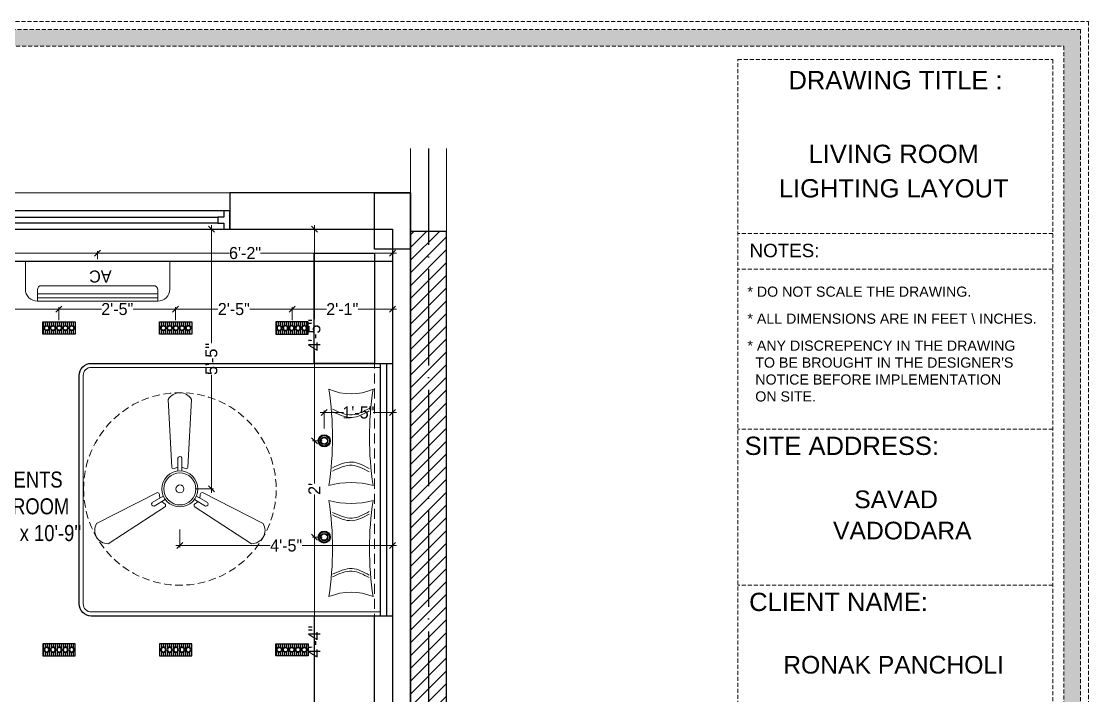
# Model space of a CAD drawing. Header units: millimetres. Extents: x 35877 to 3066687, y -650199 to -40525.
# Drawn here: x 148731.1 to 148997.2, y -181028.9 to -180860.7 of the extents above; entities that cross this region are included whole.
import ezdxf
from ezdxf.enums import TextEntityAlignment as Align

# ---------------------------------------------------------------- set-up
doc = ezdxf.new("R2010")
doc.units = ezdxf.units.MM
doc.header["$MEASUREMENT"] = 0
doc.header["$PDMODE"] = 35
for name, pattern in [('ACAD_ISO04W100', [30, 24, -3, 0, -3]), ('DASHED', [0.75, 0.5, -0.25]), ('DASHED2', [0.375, 0.25, -0.125]), ('DASHEDX2', [1.5, 1, -0.5])]:
    doc.linetypes.add(name, pattern=pattern)
doc.layers.get('Defpoints').update_dxf_attribs({"color": 220})
for name, color, linetype, lineweight in [('COLUMN', 1, 'Continuous', 30), ('dim05', 1, 'Continuous', 13), ('Dimension', 10, 'DASHEDX2', 20), ('el', 7, 'Continuous', 20), ('Electrical', 84, 'Continuous', 30), ('FIRST FLOOR ( TEXT )', 7, 'Continuous', 9), ('FURNITURE', 32, 'Continuous', 9), ('furniture dimensions', 1, 'DASHED', 0), ('GROUND FLOOR', 7, 'Continuous', 9), ('GROUND FLOOR  ( HATCH )', 251, 'Continuous', 9), ('GROUND FLOOR  ( PLINE )', 251, 'Continuous', 30), ('Labelling', 1, 'Continuous', 25), ('NAME PLATE', 7, 'Continuous', 25), ('Text', 7, 'Continuous', 15), ('wall', 7, 'Continuous', 30), ('X_PLOT', 1, 'Continuous', 9)]:
    doc.layers.add(name, color=color, linetype=linetype, lineweight=lineweight)
doc.layers.add('XX~SLAB ( PLINE )', color=251, linetype='Continuous', plot=False)
doc.styles.add('Arial', font='arial.ttf')
doc.styles.add('century g', font='GOTHIC.TTF')
doc.styles.add('KATHA', font='swissc.ttf')
doc.styles.add('TEXT', font='eurr____.ttf')
doc.dimstyles.new('Archana', dxfattribs={"dimtxt": 2, "dimasz": 0.75, "dimexe": 0.5, "dimexo": 0.5, "dimgap": 0, "dimtad": 0, "dimzin": 0, "dimdsep": 46, "dimlunit": 4, "dimtxsty": 'century g', "dimblk": 'OBLIQUE', "dimcen": 0, "dimdle": 1, "dimclrd": 256, "dimclre": 256, "dimclrt": 256, "dimadec": 0, "dimazin": 0, "dimtfac": 1, "dimtofl": 0, "dimtmove": 1, "dimatfit": 3, "dimfxl": 1, "dimfxlon": 1, "dimtolj": 1, "dimtzin": 0, "dimlwd": -1, "dimlwe": -1, "dimarcsym": 0})

# ---------------------------------------------------------------- blocks, each defined once
blk = doc.blocks.new('HYTJUK')
at = {"layer": 'Electrical', "lineweight": -3, "true_color": 0x000000}
h = blk.add_hatch(dxfattribs=at)
h.set_pattern_fill('ANSI31', color=18, scale=4, angle=225)
h.set_pattern_definition([(270, (141588.84366, -3593.0246), (0.5, -2e-16), [])])
h.paths.add_polyline_path([(128595.32, 17374.81), (128596.19, 17375.86, -0.675401), (128596.65, 17377, -0.15536), (128597.03, 17376.88), (128597.65, 17377.63), (128597.65, 17377.81), (128589.56, 17377.81), (128589.56, 17374.81)])
h.paths.add_polyline_path([(128590.43, 17375.68, -1), (128590.43, 17377, -1)], flags=16)
h.paths.add_polyline_path([(128591.98, 17377, -1), (128591.98, 17375.68, -1)], flags=16)
h.paths.add_polyline_path([(128590.43, 17375.81, -1), (128590.43, 17376.87, -1)], flags=0)
h.paths.add_polyline_path([(128591.98, 17376.87, -1), (128591.98, 17375.81, -1)], flags=0)
h.paths.add_polyline_path([(128593.54, 17377, -1), (128593.54, 17375.68, -1)], flags=16)
h.paths.add_polyline_path([(128593.54, 17376.87, -1), (128593.54, 17375.81, -1)], flags=0)
h.paths.add_polyline_path([(128595.09, 17377, -1), (128595.09, 17375.68, -1)], flags=16)
h.paths.add_polyline_path([(128595.09, 17376.87, -1), (128595.09, 17375.81, -1)], flags=0)
h.paths.add_polyline_path([(128596.19, 17375.86), (128595.32, 17374.81), (128597.65, 17374.81), (128597.65, 17377.63), (128597.03, 17376.88, -0.731062), (128596.65, 17375.68, -0.193744)], flags=17)
at = {"layer": 'Electrical', "color": 240, "true_color": 0xed1f24}
blk.add_lwpolyline([(128597.65, 17374.81), (128589.56, 17374.81), (128589.56, 17377.81), (128597.65, 17377.81)], close=True, dxfattribs=at)
at = {"layer": 'Electrical', "color": 18, "lineweight": -3, "true_color": 0x000000}
for centre, radius in [((128590.43, 17376.34), 0.662), ((128590.43, 17376.34), 0.53), ((128591.98, 17376.34), 0.662), ((128591.98, 17376.34), 0.53), ((128593.54, 17376.34), 0.662), ((128593.54, 17376.34), 0.53), ((128595.09, 17376.34), 0.662), ((128595.09, 17376.34), 0.53), ((128596.65, 17376.34), 0.662), ((128596.65, 17376.34), 0.53)]:
    blk.add_circle(centre, radius, dxfattribs=at)
blk = doc.blocks.new('_Oblique')
at = {"layer": 'wall', "color": 0, "lineweight": -2}
blk.add_line((-0.5, -0.5), (0.5, 0.5), dxfattribs=at)
blk = doc.blocks.new('*D542')
at = {"layer": 'Defpoints', "color": 0, "linetype": 'Continuous', "lineweight": 0, "transparency": 16777216}
for p in [(148823.66, -180932.48), (148823.66, -180933.78), (148798.62, -180935.7)]:
    blk.add_point(p, dxfattribs=at)
at = {"layer": 'furniture dimensions', "color": 5, "linetype": 'Continuous', "transparency": 16777216}
for p, q in [((148797.62, -180932.48), (148807.18, -180932.48)), ((148824.66, -180932.48), (148815.09, -180932.48)), ((148823.66, -180933.28), (148823.66, -180931.98))]:
    blk.add_line(p, q, dxfattribs=at)
at = {"layer": 'furniture dimensions', "color": 5, "linetype": 'ByBlock', "transparency": 16777216}
blk.add_line((148798.62, -180935.2), (148798.62, -180931.98), dxfattribs=at)
at = {"layer": 'furniture dimensions', "color": 5, "linetype": 'Continuous', "transparency": 16777216, "xscale": 1.5, "yscale": 1.5, "zscale": 1.5, "rotation": 180}
blk.add_blockref('_Oblique', (148798.62, -180932.48), dxfattribs=at)
at = {"layer": 'furniture dimensions', "color": 5, "linetype": 'Continuous', "transparency": 16777216, "xscale": 1.5, "yscale": 1.5, "zscale": 1.5}
blk.add_blockref('_Oblique', (148823.66, -180932.48), dxfattribs=at)
at = {"layer": 'furniture dimensions', "linetype": 'Continuous', "lineweight": 0, "transparency": 16777216, "insert": (148811.14, -180932.48), "char_height": 3, "attachment_point": 5, "style": 'century g'}
blk.add_mtext('\\A1;2\'-1"', dxfattribs=at)
blk = doc.blocks.new('*D543')
at = {"layer": 'Defpoints', "color": 0, "linetype": 'Continuous', "lineweight": 0, "transparency": 16777216}
for p in [(148769.6, -180932.48), (148769.6, -180935.7), (148798.62, -180935.7)]:
    blk.add_point(p, dxfattribs=at)
at = {"layer": 'furniture dimensions', "color": 5, "linetype": 'Continuous', "transparency": 16777216}
for p, q in [((148768.6, -180932.48), (148780.16, -180932.48)), ((148769.6, -180935.2), (148769.6, -180931.98)), ((148799.62, -180932.48), (148788.07, -180932.48))]:
    blk.add_line(p, q, dxfattribs=at)
at = {"layer": 'furniture dimensions', "color": 5, "linetype": 'ByBlock', "transparency": 16777216}
blk.add_line((148798.62, -180935.2), (148798.62, -180931.98), dxfattribs=at)
at = {"layer": 'furniture dimensions', "color": 5, "linetype": 'Continuous', "transparency": 16777216, "xscale": 1.5, "yscale": 1.5, "zscale": 1.5, "rotation": 180}
blk.add_blockref('_Oblique', (148769.6, -180932.48), dxfattribs=at)
at = {"layer": 'furniture dimensions', "color": 5, "linetype": 'Continuous', "transparency": 16777216, "xscale": 1.5, "yscale": 1.5, "zscale": 1.5}
blk.add_blockref('_Oblique', (148798.62, -180932.48), dxfattribs=at)
at = {"layer": 'furniture dimensions', "linetype": 'Continuous', "lineweight": 0, "transparency": 16777216, "insert": (148784.11, -180932.48), "char_height": 3, "attachment_point": 5, "style": 'century g'}
blk.add_mtext('\\A1;2\'-5"', dxfattribs=at)
blk = doc.blocks.new('*D544')
at = {"layer": 'Defpoints', "color": 0, "linetype": 'Continuous', "lineweight": 0, "transparency": 16777216}
for p in [(148740.51, -180932.48), (148740.51, -180935.7), (148769.6, -180935.7)]:
    blk.add_point(p, dxfattribs=at)
at = {"layer": 'furniture dimensions', "color": 5, "linetype": 'Continuous', "transparency": 16777216}
for p, q in [((148739.51, -180932.48), (148751.1, -180932.48)), ((148740.51, -180935.2), (148740.51, -180931.98)), ((148770.6, -180932.48), (148759.01, -180932.48))]:
    blk.add_line(p, q, dxfattribs=at)
at = {"layer": 'furniture dimensions', "color": 5, "linetype": 'ByBlock', "transparency": 16777216}
blk.add_line((148769.6, -180935.2), (148769.6, -180931.98), dxfattribs=at)
at = {"layer": 'furniture dimensions', "color": 5, "linetype": 'Continuous', "transparency": 16777216, "xscale": 1.5, "yscale": 1.5, "zscale": 1.5, "rotation": 180}
blk.add_blockref('_Oblique', (148740.51, -180932.48), dxfattribs=at)
at = {"layer": 'furniture dimensions', "color": 5, "linetype": 'Continuous', "transparency": 16777216, "xscale": 1.5, "yscale": 1.5, "zscale": 1.5}
blk.add_blockref('_Oblique', (148769.6, -180932.48), dxfattribs=at)
at = {"layer": 'furniture dimensions', "linetype": 'Continuous', "lineweight": 0, "transparency": 16777216, "insert": (148755.05, -180932.48), "char_height": 3, "attachment_point": 5, "style": 'century g'}
blk.add_mtext('\\A1;2\'-5"', dxfattribs=at)
blk = doc.blocks.new('*D545')
at = {"layer": 'Defpoints', "color": 0, "linetype": 'Continuous', "lineweight": 0, "transparency": 16777216}
for p in [(148673.16, -180932.48), (148673.16, -180935.7), (148740.51, -180935.7)]:
    blk.add_point(p, dxfattribs=at)
at = {"layer": 'furniture dimensions', "color": 5, "linetype": 'Continuous', "transparency": 16777216}
for p, q in [((148672.16, -180932.48), (148708.59, -180932.48)), ((148673.16, -180935.2), (148673.16, -180931.98)), ((148741.51, -180932.48), (148716.45, -180932.48))]:
    blk.add_line(p, q, dxfattribs=at)
at = {"layer": 'furniture dimensions', "color": 5, "linetype": 'ByBlock', "transparency": 16777216}
blk.add_line((148740.51, -180935.2), (148740.51, -180931.98), dxfattribs=at)
at = {"layer": 'furniture dimensions', "color": 5, "linetype": 'Continuous', "transparency": 16777216, "xscale": 1.5, "yscale": 1.5, "zscale": 1.5, "rotation": 180}
blk.add_blockref('_Oblique', (148673.16, -180932.48), dxfattribs=at)
at = {"layer": 'furniture dimensions', "color": 5, "linetype": 'Continuous', "transparency": 16777216, "xscale": 1.5, "yscale": 1.5, "zscale": 1.5}
blk.add_blockref('_Oblique', (148740.51, -180932.48), dxfattribs=at)
at = {"layer": 'furniture dimensions', "linetype": 'Continuous', "lineweight": 0, "transparency": 16777216, "insert": (148712.52, -180932.48), "char_height": 3, "attachment_point": 5, "style": 'century g'}
blk.add_mtext('\\A1;5\'-7"', dxfattribs=at)
blk = doc.blocks.new('*D546')
at = {"layer": 'Defpoints', "color": 0, "linetype": 'Continuous', "lineweight": 0, "transparency": 16777216}
for p in [(148770.66, -180977.32), (148823.66, -180977.32), (148823.66, -180991.45)]:
    blk.add_point(p, dxfattribs=at)
at = {"layer": 'furniture dimensions', "color": 5, "linetype": 'ByBlock', "transparency": 16777216}
blk.add_line((148770.66, -180987.45), (148770.66, -180991.95), dxfattribs=at)
at = {"layer": 'furniture dimensions', "color": 5, "linetype": 'Continuous', "transparency": 16777216}
for p, q in [((148823.66, -180987.45), (148823.66, -180991.95)), ((148769.66, -180991.45), (148793.19, -180991.45)), ((148824.66, -180991.45), (148801.12, -180991.45))]:
    blk.add_line(p, q, dxfattribs=at)
at = {"layer": 'furniture dimensions', "color": 5, "linetype": 'Continuous', "transparency": 16777216, "xscale": 1.5, "yscale": 1.5, "zscale": 1.5, "rotation": 180}
blk.add_blockref('_Oblique', (148770.66, -180991.45), dxfattribs=at)
at = {"layer": 'furniture dimensions', "color": 5, "linetype": 'Continuous', "transparency": 16777216, "xscale": 1.5, "yscale": 1.5, "zscale": 1.5}
blk.add_blockref('_Oblique', (148823.66, -180991.45), dxfattribs=at)
at = {"layer": 'furniture dimensions', "linetype": 'Continuous', "lineweight": 0, "transparency": 16777216, "insert": (148797.16, -180991.45), "char_height": 3, "attachment_point": 5, "style": 'century g'}
blk.add_mtext('\\A1;4\'-5"', dxfattribs=at)
blk = doc.blocks.new('*D547')
at = {"layer": 'Defpoints', "color": 0, "linetype": 'Continuous', "lineweight": 0, "transparency": 16777216}
for p in [(148770.66, -180912.51), (148778.51, -180912.51), (148770.66, -180977.32)]:
    blk.add_point(p, dxfattribs=at)
at = {"layer": 'furniture dimensions', "color": 5, "linetype": 'Continuous', "transparency": 16777216}
for p, q in [((148774.51, -180912.51), (148779.01, -180912.51)), ((148778.51, -180911.51), (148778.51, -180940.98)), ((148778.51, -180978.32), (148778.51, -180948.85))]:
    blk.add_line(p, q, dxfattribs=at)
at = {"layer": 'furniture dimensions', "color": 5, "linetype": 'ByBlock', "transparency": 16777216}
blk.add_line((148774.51, -180977.32), (148779.01, -180977.32), dxfattribs=at)
at = {"layer": 'furniture dimensions', "color": 5, "linetype": 'Continuous', "transparency": 16777216, "xscale": 1.5, "yscale": 1.5, "zscale": 1.5}
for p, rotation in [((148778.51, -180912.51), 90), ((148778.51, -180977.32), 270)]:
    blk.add_blockref('_Oblique', p, dxfattribs=dict(at, rotation=rotation))
at = {"layer": 'furniture dimensions', "linetype": 'Continuous', "lineweight": 0, "transparency": 16777216, "insert": (148778.51, -180944.92), "char_height": 3, "attachment_point": 5, "rotation": 90, "style": 'century g'}
blk.add_mtext('\\A1;5\'-5"', dxfattribs=at)
blk = doc.blocks.new('*D548')
at = {"layer": 'Defpoints', "color": 0, "linetype": 'Continuous', "lineweight": 0, "transparency": 16777216}
for p in [(148823.66, -180958.28), (148806.66, -180965.32), (148823.66, -180970.96)]:
    blk.add_point(p, dxfattribs=at)
at = {"layer": 'furniture dimensions', "color": 5, "linetype": 'Continuous', "transparency": 16777216}
for p, q in [((148805.66, -180958.28), (148811.43, -180958.28)), ((148824.66, -180958.28), (148818.88, -180958.28)), ((148823.66, -180962.28), (148823.66, -180957.78))]:
    blk.add_line(p, q, dxfattribs=at)
at = {"layer": 'furniture dimensions', "color": 5, "linetype": 'ByBlock', "transparency": 16777216}
blk.add_line((148806.66, -180962.28), (148806.66, -180957.78), dxfattribs=at)
at = {"layer": 'furniture dimensions', "color": 5, "linetype": 'Continuous', "transparency": 16777216, "xscale": 1.5, "yscale": 1.5, "zscale": 1.5, "rotation": 180}
blk.add_blockref('_Oblique', (148806.66, -180958.28), dxfattribs=at)
at = {"layer": 'furniture dimensions', "color": 5, "linetype": 'Continuous', "transparency": 16777216, "xscale": 1.5, "yscale": 1.5, "zscale": 1.5}
blk.add_blockref('_Oblique', (148823.66, -180958.28), dxfattribs=at)
at = {"layer": 'furniture dimensions', "linetype": 'Continuous', "lineweight": 0, "transparency": 16777216, "insert": (148815.16, -180958.28), "char_height": 3, "attachment_point": 5, "style": 'century g'}
blk.add_mtext('\\A1;1\'-5"', dxfattribs=at)
blk = doc.blocks.new('*D549')
at = {"layer": 'Defpoints', "color": 0, "linetype": 'Continuous', "lineweight": 0, "transparency": 16777216}
for p in [(148806.66, -180965.32), (148804.2, -180989.32), (148806.66, -180989.32)]:
    blk.add_point(p, dxfattribs=at)
at = {"layer": 'furniture dimensions', "color": 5, "linetype": 'ByBlock', "transparency": 16777216}
blk.add_line((148806.16, -180965.32), (148803.7, -180965.32), dxfattribs=at)
at = {"layer": 'furniture dimensions', "color": 5, "linetype": 'Continuous', "transparency": 16777216}
for p, q in [((148804.2, -180964.32), (148804.2, -180975.95)), ((148804.2, -180990.32), (148804.2, -180978.7)), ((148806.16, -180989.32), (148803.7, -180989.32))]:
    blk.add_line(p, q, dxfattribs=at)
at = {"layer": 'furniture dimensions', "color": 5, "linetype": 'Continuous', "transparency": 16777216, "xscale": 1.5, "yscale": 1.5, "zscale": 1.5}
for p, rotation in [((148804.2, -180965.32), 90), ((148804.2, -180989.32), 270)]:
    blk.add_blockref('_Oblique', p, dxfattribs=dict(at, rotation=rotation))
at = {"layer": 'furniture dimensions', "linetype": 'Continuous', "lineweight": 0, "transparency": 16777216, "insert": (148804.2, -180977.32), "char_height": 3, "attachment_point": 5, "rotation": 90, "style": 'century g'}
blk.add_mtext("\\A1;2'", dxfattribs=at)
blk = doc.blocks.new('*D550')
at = {"layer": 'Defpoints', "color": 0, "linetype": 'Continuous', "lineweight": 0, "transparency": 16777216}
for p in [(148804.2, -180912.51), (148806.66, -180912.51), (148806.66, -180965.32)]:
    blk.add_point(p, dxfattribs=at)
at = {"layer": 'furniture dimensions', "color": 5, "linetype": 'Continuous', "transparency": 16777216}
for p, q in [((148806.16, -180912.51), (148803.7, -180912.51)), ((148804.2, -180911.51), (148804.2, -180934.95)), ((148804.2, -180966.32), (148804.2, -180942.88))]:
    blk.add_line(p, q, dxfattribs=at)
at = {"layer": 'furniture dimensions', "color": 5, "linetype": 'ByBlock', "transparency": 16777216}
blk.add_line((148806.16, -180965.32), (148803.7, -180965.32), dxfattribs=at)
at = {"layer": 'furniture dimensions', "color": 5, "linetype": 'Continuous', "transparency": 16777216, "xscale": 1.5, "yscale": 1.5, "zscale": 1.5}
for p, rotation in [((148804.2, -180912.51), 90), ((148804.2, -180965.32), 270)]:
    blk.add_blockref('_Oblique', p, dxfattribs=dict(at, rotation=rotation))
at = {"layer": 'furniture dimensions', "linetype": 'Continuous', "lineweight": 0, "transparency": 16777216, "insert": (148804.2, -180938.92), "char_height": 3, "attachment_point": 5, "rotation": 90, "style": 'century g'}
blk.add_mtext('\\A1;4\'-5"', dxfattribs=at)
blk = doc.blocks.new('*D551')
at = {"layer": 'Defpoints', "color": 0, "linetype": 'Continuous', "lineweight": 0, "transparency": 16777216}
for p in [(148806.66, -180989.32), (148804.2, -181041.51), (148806.66, -181041.51)]:
    blk.add_point(p, dxfattribs=at)
at = {"layer": 'furniture dimensions', "color": 5, "linetype": 'ByBlock', "transparency": 16777216}
blk.add_line((148806.16, -180989.32), (148803.7, -180989.32), dxfattribs=at)
at = {"layer": 'furniture dimensions', "color": 5, "linetype": 'Continuous', "transparency": 16777216}
for p, q in [((148804.2, -180988.32), (148804.2, -181011.45)), ((148804.2, -181042.51), (148804.2, -181019.38)), ((148806.16, -181041.51), (148803.7, -181041.51))]:
    blk.add_line(p, q, dxfattribs=at)
at = {"layer": 'furniture dimensions', "color": 5, "linetype": 'Continuous', "transparency": 16777216, "xscale": 1.5, "yscale": 1.5, "zscale": 1.5}
for p, rotation in [((148804.2, -180989.32), 90), ((148804.2, -181041.51), 270)]:
    blk.add_blockref('_Oblique', p, dxfattribs=dict(at, rotation=rotation))
at = {"layer": 'furniture dimensions', "linetype": 'Continuous', "lineweight": 0, "transparency": 16777216, "insert": (148804.2, -181015.42), "char_height": 3, "attachment_point": 5, "rotation": 90, "style": 'century g'}
blk.add_mtext('\\A1;4\'-4"', dxfattribs=at)
blk = doc.blocks.new('*D558')
at = {"layer": 'Defpoints', "color": 0, "linetype": 'Continuous', "lineweight": 0, "transparency": 16777216}
for p in [(148750.16, -180920.52), (148823.66, -180918.51), (148823.66, -180920.52)]:
    blk.add_point(p, dxfattribs=at)
at = {"layer": 'furniture dimensions', "color": 5, "linetype": 'ByBlock', "transparency": 16777216}
blk.add_line((148750.16, -180920.02), (148750.16, -180918.01), dxfattribs=at)
at = {"layer": 'furniture dimensions', "color": 5, "linetype": 'Continuous', "transparency": 16777216}
for p, q in [((148823.66, -180920.02), (148823.66, -180918.01)), ((148749.16, -180918.51), (148783.03, -180918.51)), ((148824.66, -180918.51), (148790.78, -180918.51))]:
    blk.add_line(p, q, dxfattribs=at)
at = {"layer": 'furniture dimensions', "color": 5, "linetype": 'Continuous', "transparency": 16777216, "xscale": 1.5, "yscale": 1.5, "zscale": 1.5, "rotation": 180}
blk.add_blockref('_Oblique', (148750.16, -180918.51), dxfattribs=at)
at = {"layer": 'furniture dimensions', "color": 5, "linetype": 'Continuous', "transparency": 16777216, "xscale": 1.5, "yscale": 1.5, "zscale": 1.5}
blk.add_blockref('_Oblique', (148823.66, -180918.51), dxfattribs=at)
at = {"layer": 'furniture dimensions', "linetype": 'Continuous', "lineweight": 0, "transparency": 16777216, "insert": (148786.91, -180918.51), "char_height": 3, "attachment_point": 5, "style": 'century g'}
blk.add_mtext('\\A1;6\'-2"', dxfattribs=at)
blk = doc.blocks.new('*D559')
at = {"layer": 'Defpoints', "color": 0, "linetype": 'Continuous', "lineweight": 0, "transparency": 16777216}
for p in [(148673.16, -180918.51), (148673.16, -180920.52), (148750.16, -180920.52)]:
    blk.add_point(p, dxfattribs=at)
at = {"layer": 'furniture dimensions', "color": 5, "linetype": 'Continuous', "transparency": 16777216}
for p, q in [((148673.16, -180920.02), (148673.16, -180918.01)), ((148672.16, -180918.51), (148707.78, -180918.51)), ((148751.16, -180918.51), (148715.53, -180918.51))]:
    blk.add_line(p, q, dxfattribs=at)
at = {"layer": 'furniture dimensions', "color": 5, "linetype": 'ByBlock', "transparency": 16777216}
blk.add_line((148750.16, -180920.02), (148750.16, -180918.01), dxfattribs=at)
at = {"layer": 'furniture dimensions', "color": 5, "linetype": 'Continuous', "transparency": 16777216, "xscale": 1.5, "yscale": 1.5, "zscale": 1.5, "rotation": 180}
blk.add_blockref('_Oblique', (148673.16, -180918.51), dxfattribs=at)
at = {"layer": 'furniture dimensions', "color": 5, "linetype": 'Continuous', "transparency": 16777216, "xscale": 1.5, "yscale": 1.5, "zscale": 1.5}
blk.add_blockref('_Oblique', (148750.16, -180918.51), dxfattribs=at)
at = {"layer": 'furniture dimensions', "linetype": 'Continuous', "lineweight": 0, "transparency": 16777216, "insert": (148711.66, -180918.51), "char_height": 3, "attachment_point": 5, "style": 'century g'}
blk.add_mtext('\\A1;6\'-5"', dxfattribs=at)
blk = doc.blocks.new('ac paln')
at = {"layer": 'Electrical', "lineweight": 15}
for p, q in [((389238.69, -37646.36), (389238.69, -37610.34)), ((389238.69, -37610.34), (389245.67, -37610.34)), ((389244.81, -37642.35), (389244.81, -37614.35)), ((389245.81, -37613.35), (389248.68, -37613.35)), ((389246.82, -37643.35), (389246.82, -37613.35)), ((389247.82, -37643.35), (389247.82, -37613.35)), ((389248.68, -37613.35), (389248.68, -37643.35)), ((389248.68, -37643.35), (389248.68, -37613.35)), ((389245.81, -37643.35), (389248.68, -37643.35)), ((389248.68, -37643.35), (389248.68, -37643.35)), ((389245.67, -37646.36), (389238.69, -37646.36))]:
    blk.add_line(p, q, dxfattribs=at)
for centre, start, end in [((389245.67, -37613.35), 0, 90), ((389245.67, -37643.35), 270, 0)]:
    blk.add_arc(centre, 3.01, start, end, dxfattribs=at)
at = {"layer": 'Electrical', "lineweight": 15, "extrusion": (0, 0, -1)}
for centre, start_param, end_param in [((389245.81, -37614.35), -0.785398, 0.785398), ((389245.81, -37642.35), 3.926991, 5.497787)]:
    blk.add_ellipse(centre, major_axis=(-0.71, 0.71), ratio=1, start_param=start_param, end_param=end_param, dxfattribs=at)
at = {"layer": 'Text', "style": 'TEXT'}
blk.add_text('AC', height=3, rotation=270, dxfattribs=at).set_placement((389241.02, -37624.87))
blk = doc.blocks.new('fan')
at = {"layer": 'Electrical', "lineweight": 15, "ltscale": 20}
for p, q in [((3300835.29, -509900.78), (3300836.47, -509923.43)), ((3300841.81, -509923.43), (3300842.99, -509900.78)), ((3300838.47, -509924.57), (3300838.47, -509920.25)), ((3300839.81, -509920.28), (3300839.81, -509924.57)), ((3300831.66, -509931.77), (3300811.45, -509942.07)), ((3300829.93, -509935.08), (3300833.64, -509932.93)), ((3300844.64, -509932.93), (3300848.38, -509935.09)), ((3300866.83, -509942.07), (3300846.62, -509931.77)), ((3300815.3, -509948.74), (3300834.33, -509936.39)), ((3300834.31, -509934.09), (3300830.57, -509936.25)), ((3300843.95, -509936.39), (3300862.98, -509948.74)), ((3300847.68, -509936.23), (3300843.97, -509934.09))]:
    blk.add_line(p, q, dxfattribs=at)
at = {"layer": 'Electrical', "linetype": 'DASHED', "lineweight": 15, "ltscale": 5}
blk.add_circle((3300839.14, -509930.53), 32, dxfattribs=at)
at = {"layer": 'Electrical', "lineweight": 15, "ltscale": 20}
for centre, major_axis, start_param, end_param in [((3300839.14, -509902.94), (3.12, 3.12), -0.272136, 1.842967), ((3300839.13, -509920.5), (0.501, 0.501), -0.465536, 1.983618), ((3300839.14, -509930.53), (4.24, -4.24), 3.14161, 9.424795), ((3300839.14, -509930.53), (3.77, -3.77), 1.749190548672175e-05, 6.283202799085073), ((3300837.1, -509923.08), (0.51, 0.51), 2.863014, 4.257784), ((3300839.14, -509926.42), (2.27, -2.27), 2.565057, 2.951308), ((3300839.14, -509926.42), (2.27, 2.27), 0.19032, 0.57657), ((3300841.18, -509923.08), (0.51, -0.51), 5.167028, 6.561799), ((3300839.14, -509930.53), (0.943, 0.943), 1.570814, 7.853999), ((3300831.67, -509932.49), (0.51, -0.51), 0.978238, 2.373008), ((3300835.59, -509932.58), (2.27, -2.27), 3.855511, 4.241762), ((3300842.69, -509932.58), (2.27, 2.27), 5.183051, 5.569301), ((3300846.61, -509932.49), (0.51, -0.51), 2.339416, 3.734186), ((3300830.46, -509935.55), (0.501, -0.501), 3.199655, 5.648809), ((3300835.59, -509932.58), (2.27, -2.27), 4.659452, 5.045703), ((3300833.71, -509936.02), (0.51, 0.51), -1.325776, 0.068994), ((3300844.57, -509936.02), (0.51, -0.51), 3.072633, 4.467404), ((3300842.69, -509932.58), (2.27, 2.27), 4.37911, 4.765361), ((3300847.83, -509935.54), (0.501, 0.501), 3.723254, 6.172408), ((3300815.25, -509944.32), (3.12, -3.12), 3.393055, 5.508159), ((3300863.03, -509944.32), (3.12, -3.12), 5.48745, 7.602554)]:
    blk.add_ellipse(centre, major_axis=major_axis, ratio=1, start_param=start_param, end_param=end_param, dxfattribs=at)
blk = doc.blocks.new('GF')
at = {"color": 9, "true_color": 0xc7c8ca}
blk.add_lwpolyline([(133536.56, -183540.16), (133537.74, -183540.16), (133537.74, -183571.16), (133536.56, -183571.16)], close=True, dxfattribs=at)
at = {"layer": 'FURNITURE', "color": 9, "lineweight": 30, "true_color": 0xc7c8ca}
for p, q in [((133682.2, -183543.34), (133682.2, -183570.84)), ((133543.67, -183627.92), (133551.14, -183627.92))]:
    blk.add_line(p, q, dxfattribs=at)
at = {"layer": 'FURNITURE', "color": 9, "lineweight": 25, "true_color": 0xc7c8ca}
blk.add_line((133536.2, -183545.34), (133686.7, -183545.34), dxfattribs=at)
at = {"layer": 'FURNITURE', "color": 9, "linetype": 'DASHED', "lineweight": 30, "true_color": 0xc7c8ca}
blk.add_line((133543.67, -183640.78), (133543.67, -183573.36), dxfattribs=at)
at = {"layer": 'FURNITURE', "color": 9, "linetype": 'DASHED', "lineweight": 20, "true_color": 0xc7c8ca}
blk.add_line((133551.14, -183627.92), (133536.2, -183627.92), dxfattribs=at)
at = {"layer": 'FURNITURE', "color": 9, "lineweight": 30, "true_color": 0xc7c8ca}
for points in [[(133536.2, -183537.34), (133551.14, -183537.34), (133551.14, -183573.36), (133536.2, -183573.36)], [(133683.7, -183633.84), (133683.7, -183570.84), (133685.2, -183570.84), (133685.2, -183633.84)], [(133536.2, -183579.68), (133537.23, -183579.68), (133537.23, -183587.68), (133536.2, -183587.68)], [(133536.2, -183604.1), (133537.23, -183604.1), (133537.23, -183612.1), (133536.2, -183612.1)], [(133536.2, -183615.13), (133537.23, -183615.13), (133537.23, -183623.12), (133536.2, -183623.12)], [(133536.2, -183626.23), (133537.23, -183626.23), (133537.23, -183634.23), (133536.2, -183634.23)], [(133682.19, -183633.84), (133667.19, -183633.84), (133667.19, -183661.34), (133682.19, -183661.34)]]:
    blk.add_lwpolyline(points, close=True, dxfattribs=at)
for points in [[(133682.2, -183543.34), (133682.2, -183570.84), (133667.2, -183570.84), (133667.2, -183543.34), (133682.2, -183543.34)], [(133543.67, -183640.78), (133543.67, -183580.36), (133551.14, -183580.36), (133551.14, -183627.92)]]:
    blk.add_lwpolyline(points, dxfattribs=at)
for points in [[(133557.67, -183546.83), (133567.64, -183546.83, -0.414214), (133570.64, -183549.83), (133570.64, -183559.78, -0.414214), (133567.64, -183562.78), (133557.67, -183562.78, -0.414214), (133554.67, -183559.78), (133554.67, -183549.83, -0.414214)], [(133608.63, -183630.84), (133608.63, -183573.84, -0.414214), (133611.63, -183570.84), (133686.7, -183570.84), (133686.7, -183633.84), (133611.63, -183633.84, -0.414214)]]:
    blk.add_lwpolyline(points, format="xyb", close=True, dxfattribs=at)
at = {"layer": 'FURNITURE', "color": 9, "true_color": 0xc7c8ca}
blk.add_lwpolyline([(133609.63, -183630.84), (133609.63, -183573.84, -0.414214), (133611.63, -183571.84), (133683.7, -183571.84), (133683.7, -183632.84), (133611.63, -183632.84, -0.414214)], format="xyb", close=True, dxfattribs=at)
at = {"layer": 'FURNITURE', "color": 9, "linetype": 'DASHED', "lineweight": 20, "true_color": 0xc7c8ca}
blk.add_lwpolyline([(133536.2, -183640.79), (133543.67, -183640.79), (133543.67, -183580.36), (133536.2, -183580.36)], close=True, dxfattribs=at)
at = {"layer": 'Labelling', "color": 9, "linetype": 'DASHED2', "lineweight": 0, "ltscale": 10, "true_color": 0xc7c8ca}
blk.add_line((133682.2, -183543.34), (133682.19, -183667.34), dxfattribs=at)

msp = doc.modelspace()

# ---------------------------------------------------------------- hatches: boundary and pattern name
at = {"layer": 'Dimension', "true_color": 0xd39e00, "transparency": 33554687}
h = msp.add_hatch(color=42, dxfattribs=at)
h.paths.add_polyline_path([(148410.721, -180862.765), (148410.721, -181274.13), (148995.15, -181274.13), (148995.15, -180862.765)])
h.paths.add_polyline_path([(148414.823, -180866.866), (148991.049, -180866.866), (148991.049, -181270.028), (148414.823, -181270.028)], flags=16)
at = {"layer": 'GROUND FLOOR  ( HATCH )', "transparency": 33554687}
h = msp.add_hatch(dxfattribs=at)
h.set_pattern_fill('ANSI31', color=6, scale=18, style=0)
h.set_pattern_definition([(45, (32296.4692, -18576.8354), (-1.590990258, 1.590990258), [])])
h.paths.add_polyline_path([(148837.155, -180913.097), (148828.155, -180913.097), (148828.155, -181196.01), (148837.155, -181196.01)])

# ---------------------------------------------------------------- linework, layer by layer
at = {"layer": 'COLUMN', "transparency": 33554687, "elevation": -0.227}
msp.add_lwpolyline([(148819.16, -180903.51), (148828.155, -180903.51), (148828.155, -180917.51), (148819.16, -180917.51)], close=True, dxfattribs=at)
at = {"layer": 'Dimension', "color": 42, "true_color": 0xd39e00, "transparency": 33554687}
for p, q in [((148988.272, -180913.634), (148909.742, -180913.634)), ((148988.272, -180922.481), (148909.742, -180922.481)), ((148988.272, -180962.394), (148909.742, -180962.394)), ((148988.272, -181001.318), (148909.742, -181001.318))]:
    msp.add_line(p, q, dxfattribs=at)
for points in [[(148408.671, -180860.714), (148997.201, -180860.714), (148997.201, -181276.181), (148408.671, -181276.181)], [(148410.721, -180862.765), (148995.15, -180862.765), (148995.15, -181274.13), (148410.721, -181274.13)], [(148414.823, -180866.866), (148991.049, -180866.866), (148991.049, -181270.028), (148414.823, -181270.028)], [(148909.742, -181266.652), (148909.742, -180870.242), (148988.272, -180870.242), (148988.272, -181266.652)]]:
    msp.add_lwpolyline(points, close=True, dxfattribs=at)
at = {"layer": 'Electrical', "color": 18, "ltscale": 8, "true_color": 0x000000, "transparency": 33554687}
for centre, radius in [((148806.655, -180965.324, -0.227), 1.504), ((148806.655, -180965.324, -0.227), 1.304), ((148806.655, -180965.324, -0.227), 0.904), ((148806.655, -180965.324, -0.227), 0.804), ((148806.655, -180989.324, -0.227), 1.504), ((148806.655, -180989.324, -0.227), 1.304), ((148806.655, -180989.324, -0.227), 0.904), ((148806.655, -180989.324, -0.227), 0.804)]:
    msp.add_circle(centre, radius, dxfattribs=at)
at = {"layer": 'FURNITURE', "color": 9, "true_color": 0xc7c8ca, "transparency": 33554687, "elevation": -0.232}
for points in [[(148807.834, -180976.486, -0.1371628), (148818.834, -180976.486, -0.0757258), (148818.834, -180952.486, -0.203137), (148807.834, -180952.486, -0.0741156)], [(148807.834, -180980.192, 0.1371628), (148818.834, -180980.192, 0.0757258), (148818.834, -181004.192, 0.203137), (148807.834, -181004.192, 0.0741156)]]:
    msp.add_lwpolyline(points, format="xyb", close=True, dxfattribs=at)
at = {"layer": 'FURNITURE', "color": 9, "true_color": 0xc7c8ca, "transparency": 33554687}
for points in [[(148817.859, -180957.228, -0.232), (148816.442, -180958, -0.232), (148813.449, -180959.631, -0.232), (148810.332, -180958.19, -0.232), (148808.691, -180957.432, -0.232)], [(148817.859, -180957.873, -0.232), (148816.442, -180958.645, -0.232), (148813.449, -180960.276, -0.232), (148810.332, -180958.835, -0.232), (148808.691, -180958.076, -0.232)], [(148817.859, -180972.255, -0.232), (148816.442, -180971.483, -0.232), (148813.449, -180969.852, -0.232), (148810.332, -180971.293, -0.232), (148808.691, -180972.052, -0.232)], [(148817.859, -180973.064, -0.232), (148816.442, -180972.292, -0.232), (148813.449, -180970.661, -0.232), (148810.332, -180972.102, -0.232), (148808.691, -180972.861, -0.232)], [(148817.859, -180982.969, -0.232), (148816.442, -180983.741, -0.232), (148813.449, -180985.372, -0.232), (148810.332, -180983.932, -0.232), (148808.691, -180983.173, -0.232)], [(148817.859, -180983.614, -0.232), (148816.442, -180984.386, -0.232), (148813.449, -180986.017, -0.232), (148810.332, -180984.576, -0.232), (148808.691, -180983.818, -0.232)], [(148817.859, -180998.805, -0.232), (148816.442, -180998.033, -0.232), (148813.449, -180996.402, -0.232), (148810.332, -180997.843, -0.232), (148808.691, -180998.602, -0.232)], [(148817.859, -180999.45, -0.232), (148816.442, -180998.678, -0.232), (148813.449, -180997.047, -0.232), (148810.332, -180998.488, -0.232), (148808.691, -180999.247, -0.232)]]:
    msp.add_open_spline(points, degree=3, knots=[0, 0, 0, 0, 4.5779171, 9.671137, 9.671137, 9.671137, 9.671137], dxfattribs=at)
at = {"layer": 'furniture dimensions', "color": 9, "lineweight": 0, "true_color": 0xc7c8ca, "transparency": 33554687, "elevation": -0.227}
msp.add_lwpolyline([(148673.155, -180912.51), (148823.655, -180912.51), (148823.655, -181041.51), (148673.155, -181041.51)], close=True, dxfattribs=at)
at = {"layer": 'GROUND FLOOR', "transparency": 33554687}
for p, q in [((148828.155, -180892.443, 0.125), (148828.155, -181237.093, -0.227)), ((148828.155, -180892.443, 0.125), (148828.155, -180903.51, -0.227)), ((148837.155, -180892.443, 0.125), (148837.155, -181237.093, -0.227)), ((148828.155, -180903.51, -0.227), (148427.655, -180903.51, -0.227)), ((148783.155, -180903.51, -0.227), (148783.155, -180912.51, -0.227)), ((148819.155, -180912.51, -0.227), (148669.155, -180912.51, -0.227))]:
    msp.add_line(p, q, dxfattribs=at)
at = {"layer": 'GROUND FLOOR', "color": 1, "linetype": 'ACAD_ISO04W100', "transparency": 33554687}
msp.add_line((148832.655, -180892.443, 0.125), (148832.655, -181196.01, -0.227), dxfattribs=at)
at = {"layer": 'GROUND FLOOR', "color": 6, "lineweight": 30, "transparency": 33554687, "elevation": -0.227}
msp.add_lwpolyline([(148837.155, -180913.097), (148828.155, -180913.097), (148828.155, -181196.01), (148837.155, -181196.01)], close=True, dxfattribs=at)
at = {"layer": 'GROUND FLOOR  ( PLINE )', "transparency": 33554687, "elevation": -0.227}
msp.add_lwpolyline([(148828.155, -180903.51), (148783.155, -180903.51), (148783.155, -180912.51), (148823.655, -180912.51), (148823.655, -181041.51), (148787.659, -181041.509), (148787.659, -181046.009), (148819.155, -181046.01), (148819.155, -181173.51), (148786.155, -181173.51), (148786.155, -181178.01), (148819.155, -181178.01), (148819.155, -181196.01), (148828.155, -181196.01)], close=True, dxfattribs=at)
at = {"layer": 'X_PLOT', "linetype": 'ACAD_ISO04W100', "lineweight": 30, "transparency": 33554687}
msp.add_line((148832.655, -180892.443, 0.125), (148832.655, -181211.959, -0.227), dxfattribs=at)
at = {"layer": 'XX~SLAB ( PLINE )', "transparency": 33554687, "elevation": -0.227}
msp.add_lwpolyline([(148783.155, -180908.01), (148781.655, -180908.01), (148781.655, -180909.51), (148780.155, -180909.51), (148780.155, -180911.01), (148720.155, -180911.01), (148720.155, -180909.51), (148718.655, -180909.51), (148718.655, -180908.01), (148717.155, -180908.01), (148717.155, -180912.51), (148718.655, -180912.51), (148718.655, -180911.01), (148720.155, -180911.01), (148720.155, -180909.51), (148780.155, -180909.51), (148780.155, -180911.01), (148781.655, -180911.01), (148781.655, -180912.51), (148783.155, -180912.51), (148783.155, -180908.01), (148717.155, -180908.01), (148717.155, -180912.51), (148783.155, -180912.51)], close=True, dxfattribs=at)

# ---------------------------------------------------------------- block references
at = {"layer": 'dim05', "color": 1, "lineweight": 35, "transparency": 33554687, "xscale": -0.7500069902881101, "yscale": 0.7500069902881101, "zscale": 0.7500069902881101}
msp.add_blockref('fan', (2624423.091, 201474.137, -0.227), dxfattribs=at)
at = {"layer": 'el', "color": 18, "true_color": 0x000000, "transparency": 33554687, "rotation": 270}
msp.add_blockref('ac paln', (186378.505, 208318.172, -0.227), dxfattribs=at)
at = {"layer": 'Electrical', "transparency": 33554687, "rotation": 180}
for p in [(277334.116, -163560.881, -0.227), (277363.207, -163560.881, -0.227)]:
    msp.add_blockref('HYTJUK', p, dxfattribs=at)
at = {"layer": 'Electrical', "transparency": 33554687, "xscale": -1, "rotation": 180}
msp.add_blockref('HYTJUK', (20205.016, -163560.881, -0.227), dxfattribs=at)
at = {"layer": 'Electrical', "transparency": 33554687, "xscale": -1}
for p in [(277334.116, -198393.766, -0.227), (277363.207, -198393.766, -0.227)]:
    msp.add_blockref('HYTJUK', p, dxfattribs=at)
at = {"layer": 'Electrical', "transparency": 33554687}
msp.add_blockref('HYTJUK', (20205.016, -198393.766, -0.227), dxfattribs=at)
at = {"layer": 'furniture dimensions', "color": 18, "lineweight": 30, "true_color": 0x000000, "transparency": 33554687}
msp.add_blockref('GF', (15136.958, 2624.826, -0.227), dxfattribs=at)

# ---------------------------------------------------------------- texts
at = {"layer": 'FIRST FLOOR ( TEXT )', "transparency": 33554687, "insert": (148730.618, -180981.687, -0.227), "char_height": 4, "attachment_point": 5, "style": 'KATHA'}
msp.add_mtext("PARENTS \\PBED ROOM\\P12'-11'' x 10'-9''", dxfattribs=at)
at = {"layer": 'NAME PLATE', "transparency": 33554687, "style": 'Arial'}
for s, height, p in [('DRAWING TITLE : ', 4.55586, (148949.938, -180877.66)), ('LIVING ROOM', 4.55586, (148948.595, -180896.039)), ('LIGHTING LAYOUT', 4.55586, (148948.615, -180904.631)), ('NOTES:', 3.3474, (148921.391, -180919.536)), ('SITE ADDRESS:', 4.55586, (148935.676, -180968.848)), (' SAVAD ', 4.4041, (148949.199, -180982.121, -0.209)), ('VADODARA', 4.4041, (148950.744, -180989.91, -0.209)), ('CLIENT NAME:', 4.55586, (148934.846, -181007.773)), ('RONAK PANCHOLI    ', 4.40409, (148951.997, -181023.374, -0.209))]:
    msp.add_text(s, height=height, dxfattribs=at).set_placement(p, align=Align.CENTER)
at = {"layer": 'NAME PLATE', "transparency": 33554687, "char_height": 2.53177, "width": 97.81544, "attachment_point": 1, "style": 'Arial'}
for s, insert in [('* DO NOT SCALE THE DRAWING.', (148912.14, -180926.862)), ('* ALL DIMENSIONS ARE IN FEET \\\\ INCHES.', (148912.14, -180933.595)), ("* ANY DISCREPENCY IN THE DRAWING \\P  TO BE BROUGHT IN THE DESIGNER'S\\P  NOTICE BEFORE IMPLEMENTATION \\P  ON SITE.", (148912.14, -180940.327))]:
    msp.add_mtext(s, dxfattribs=dict(at, insert=insert))

# ---------------------------------------------------------------- dimensions: what is measured, and where the dimension line sits
at = {"layer": 'furniture dimensions', "color": 5, "linetype": 'Continuous', "lineweight": 0, "transparency": 33554687}
for base, p1, p2, picture, middle in [((148778.51, -180912.51, -0.227), (148770.662, -180977.324, -0.227), (148770.662, -180912.51, -0.227), '*D547', (148778.51, -180944.917, -0.227)), ((148804.203, -180912.51, -0.227), (148806.655, -180965.324, -0.227), (148806.655, -180912.51, -0.227), '*D550', (148804.203, -180938.917, -0.227)), ((148804.203, -180989.324, -0.227), (148806.655, -180965.324, -0.227), (148806.655, -180989.324, -0.227), '*D549', (148804.203, -180977.324, -0.227)), ((148804.203, -181041.51, -0.227), (148806.655, -180989.324, -0.227), (148806.655, -181041.51, -0.227), '*D551', (148804.203, -181015.417, -0.227))]:
    dim = msp.add_linear_dim(base=base, p1=p1, p2=p2, angle=90, dimstyle='Archana', override={"dimtxt": 3, "dimasz": 1.5, "dimdec": 0, "dimclrd": 5, "dimclre": 5, "dimfxl": 4}, dxfattribs=at)
    dim.commit()
    dim.dimension.update_dxf_attribs({"geometry": picture, "text_midpoint": middle})
for base, p1, p2, picture, middle in [((148673.155, -180918.51, -0.227), (148750.155, -180920.516, -0.227), (148673.155, -180920.516, -0.227), '*D559', (148711.655, -180918.51, -0.227)), ((148823.65512, -180918.50982, -0.22683), (148750.15509, -180920.51554, -0.22683), (148823.65512, -180920.51554, -0.22683), '*D558', (148786.90511, -180918.50982, -0.22683)), ((148740.509, -180932.482, -0.227), (148769.601, -180935.695, -0.227), (148740.509, -180935.695, -0.227), '*D544', (148755.055, -180932.482, -0.227)), ((148769.601, -180932.482, -0.227), (148798.623, -180935.695, -0.227), (148769.601, -180935.695, -0.227), '*D543', (148784.112, -180932.482, -0.227)), ((148823.655, -180932.482, -0.227), (148798.623, -180935.695, -0.227), (148823.655, -180933.778, -0.227), '*D542', (148811.139, -180932.482, -0.227)), ((148823.655, -180958.281, -0.227), (148806.655, -180965.324, -0.227), (148823.655, -180970.963, -0.227), '*D548', (148815.155, -180958.281, -0.227)), ((148823.655, -180991.451, -0.227), (148770.662, -180977.324, -0.227), (148823.655, -180977.324, -0.227), '*D546', (148797.158, -180991.451, -0.227))]:
    dim = msp.add_linear_dim(base=base, p1=p1, p2=p2, dimstyle='Archana', override={"dimtxt": 3, "dimasz": 1.5, "dimdec": 0, "dimclrd": 5, "dimclre": 5, "dimfxl": 4}, dxfattribs=at)
    dim.commit()
    dim.dimension.update_dxf_attribs({"geometry": picture, "text_midpoint": middle})
dim = msp.add_linear_dim(base=(148673.155, -180932.482, -0.227), p1=(148740.509, -180935.695, -0.227), p2=(148673.155, -180935.695, -0.227), dimstyle='Archana', override={"dimtxt": 3, "dimasz": 1.5, "dimdec": 0, "dimclrd": 5, "dimclre": 5, "dimfxl": 4}, dxfattribs=at)
dim.commit()
dim.dimension.update_dxf_attribs({"geometry": '*D545', "text_midpoint": (148712.521, -180932.482, -0.227), "dimtype": 160})

doc.saveas('drawing.dxf')
